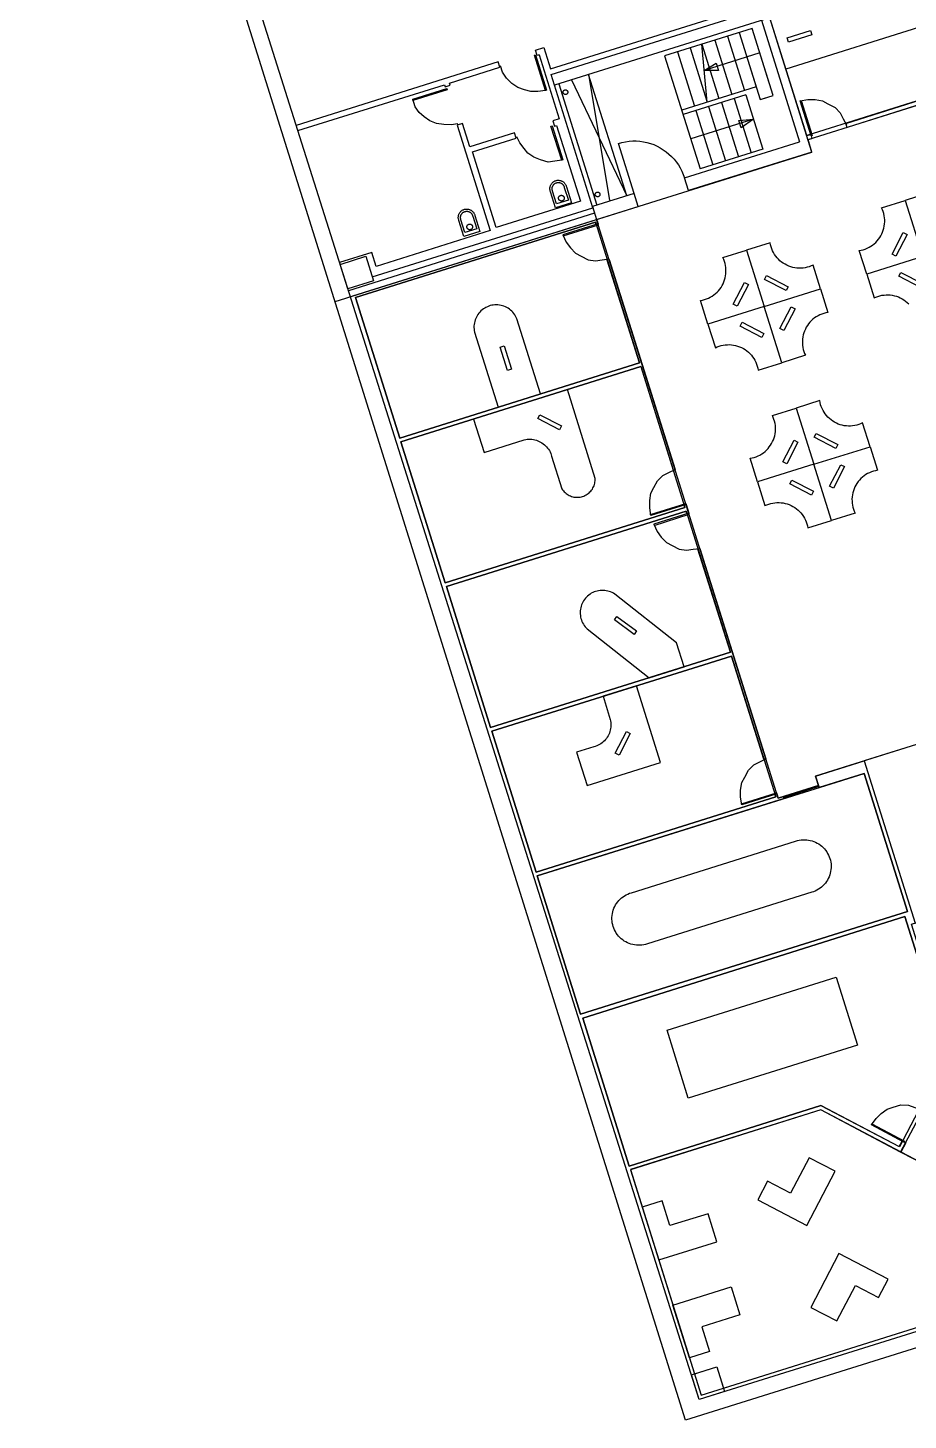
# Model space of a CAD drawing. Header units: inches. Extents: x 1826483.9 to 1826556.4, y 5114755.1 to 5114802.9.
# Drawn here: x 1826483.85 to 1826503.89, y 5114755.07 to 5114786.77 of the extents above; entities that cross this region are included whole.
import ezdxf

# ---------------------------------------------------------------- set-up
doc = ezdxf.new("R2010")
doc.units = ezdxf.units.IN
doc.header["$MEASUREMENT"] = 0
for name, color, linetype in [('Computer', 200, 'Continuous'), ('Desk', 34, 'Continuous'), ('Room', 92, 'Continuous')]:
    doc.layers.add(name, color=color, linetype=linetype)

msp = doc.modelspace()

# ---------------------------------------------------------------- linework, layer by layer
for points in [[(1826483.851, 5114802.868), (1826503.535, 5114795.913), (1826509.785, 5114776.002), (1826535.248, 5114783.993), (1826556.355, 5114773.091), (1826498.825, 5114755.069), (1826483.851, 5114802.868)], [(1826540.54, 5114781.259), (1826540.407, 5114781.001), (1826555.509, 5114773.154), (1826499.13, 5114755.54), (1826484.33, 5114802.36), (1826497.856, 5114797.675), (1826497.932, 5114797.892)], [(1826495.75, 5114785.832), (1826505.717, 5114788.961)], [(1826495.764, 5114785.704), (1826505.755, 5114788.839)], [(1826505.831, 5114788.597), (1826495.84, 5114785.461)], [(1826500.336, 5114786.754), (1826498.347, 5114786.13)], [(1826500.724, 5114785.517), (1826500.336, 5114786.754)], [(1826500.815, 5114785.226), (1826500.336, 5114786.754)], [(1826500.552, 5114786.94), (1826501.42, 5114784.176)], [(1826501.701, 5114783.939), (1826500.741, 5114786.999)], [(1826499.487, 5114786.487), (1826499.875, 5114785.251)], [(1826499.778, 5114786.579), (1826500.166, 5114785.342)], [(1826500.045, 5114786.663), (1826500.433, 5114785.426)], [(1826500.045, 5114786.663), (1826500.524, 5114785.135)], [(1826495.386, 5114786.144), (1826495.41, 5114786.152), (1826495.661, 5114785.352), (1826495.637, 5114785.344), (1826495.386, 5114786.144), (1826495.386, 5114786.144)], [(1826495.404, 5114786.257), (1826495.598, 5114786.317)], [(1826495.442, 5114786.135), (1826495.404, 5114786.257)], [(1826495.49, 5114786.151), (1826495.442, 5114786.135)], [(1826495.49, 5114786.151), (1826495.947, 5114784.696)], [(1826495.598, 5114786.317), (1826495.75, 5114785.832)], [(1826498.347, 5114786.13), (1826499.154, 5114783.559)], [(1826498.638, 5114786.221), (1826499.026, 5114784.984)], [(1826498.929, 5114786.312), (1826499.317, 5114785.076)], [(1826499.196, 5114786.396), (1826499.584, 5114785.159)], [(1826499.317, 5114785.076), (1826499.196, 5114786.396)], [(1826499.196, 5114786.396), (1826499.584, 5114785.159)], [(1826500.511, 5114786.196), (1826499.25, 5114785.8)], [(1826494.555, 5114785.99), (1826489.96, 5114784.548)], [(1826493.453, 5114785.511), (1826494.593, 5114785.869)], [(1826494.593, 5114785.869), (1826494.555, 5114785.99)], [(1826495.637, 5114785.344), (1826495.459, 5114785.315), (1826495.299, 5114785.318), (1826495.155, 5114785.353), (1826495.003, 5114785.412), (1826494.868, 5114785.502), (1826494.749, 5114785.625), (1826494.655, 5114785.755), (1826494.61, 5114785.901)], [(1826499.25, 5114785.8), (1826499.518, 5114785.964), (1826499.571, 5114785.795), (1826499.25, 5114785.8), (1826499.25, 5114785.8)], [(1826499.25, 5114785.8), (1826499.518, 5114785.964), (1826499.571, 5114785.795), (1826499.25, 5114785.8), (1826499.25, 5114785.8)], [(1826489.998, 5114784.427), (1826493.332, 5114785.473)], [(1826493.332, 5114785.473), (1826493.347, 5114785.425)], [(1826493.347, 5114785.425), (1826493.468, 5114785.463)], [(1826493.468, 5114785.463), (1826493.453, 5114785.511)], [(1826495.84, 5114785.461), (1826495.764, 5114785.704)], [(1826496.715, 5114782.672), (1826495.84, 5114785.461)], [(1826495.937, 5114785.492), (1826496.804, 5114782.727)], [(1826496.228, 5114785.583), (1826497.483, 5114782.94)], [(1826497.483, 5114782.94), (1826496.616, 5114785.705)], [(1826496.616, 5114785.705), (1826497.088, 5114782.843)], [(1826492.611, 5114785.14), (1826493.387, 5114785.384), (1826493.394, 5114785.36), (1826492.618, 5114785.116), (1826492.611, 5114785.14), (1826492.611, 5114785.14)], [(1826493.638, 5114784.584), (1826493.485, 5114784.562), (1826493.324, 5114784.565), (1826493.156, 5114784.592), (1826493.004, 5114784.651), (1826492.869, 5114784.742), (1826492.758, 5114784.84), (1826492.664, 5114784.971), (1826492.611, 5114785.14)], [(1826496.141, 5114785.319), (1826496.142, 5114785.315), (1826496.142, 5114785.312), (1826496.143, 5114785.308), (1826496.143, 5114785.304), (1826496.143, 5114785.301), (1826496.143, 5114785.297), (1826496.142, 5114785.293), (1826496.141, 5114785.289), (1826496.14, 5114785.286), (1826496.139, 5114785.282), (1826496.137, 5114785.279), (1826496.136, 5114785.275), (1826496.134, 5114785.272), (1826496.131, 5114785.269), (1826496.129, 5114785.266), (1826496.126, 5114785.264), (1826496.123, 5114785.261), (1826496.12, 5114785.259), (1826496.117, 5114785.257), (1826496.114, 5114785.255), (1826496.111, 5114785.253), (1826496.107, 5114785.252), (1826496.104, 5114785.251), (1826496.1, 5114785.25), (1826496.096, 5114785.249), (1826496.092, 5114785.249), (1826496.089, 5114785.249), (1826496.085, 5114785.249), (1826496.081, 5114785.25), (1826496.077, 5114785.25), (1826496.074, 5114785.251), (1826496.07, 5114785.252), (1826496.067, 5114785.254), (1826496.063, 5114785.256), (1826496.06, 5114785.257), (1826496.057, 5114785.26), (1826496.054, 5114785.262), (1826496.051, 5114785.264), (1826496.049, 5114785.267), (1826496.046, 5114785.27), (1826496.044, 5114785.273), (1826496.042, 5114785.276), (1826496.04, 5114785.28), (1826496.039, 5114785.283), (1826496.038, 5114785.287), (1826496.037, 5114785.29), (1826496.036, 5114785.294), (1826496.035, 5114785.298), (1826496.035, 5114785.302), (1826496.035, 5114785.305), (1826496.036, 5114785.309), (1826496.036, 5114785.313), (1826496.037, 5114785.317), (1826496.038, 5114785.32), (1826496.039, 5114785.324), (1826496.041, 5114785.327), (1826496.043, 5114785.33), (1826496.045, 5114785.334), (1826496.047, 5114785.337), (1826496.049, 5114785.339), (1826496.052, 5114785.342), (1826496.055, 5114785.345), (1826496.058, 5114785.347), (1826496.061, 5114785.349), (1826496.064, 5114785.351), (1826496.068, 5114785.352), (1826496.071, 5114785.354), (1826496.075, 5114785.355), (1826496.079, 5114785.356), (1826496.082, 5114785.356), (1826496.086, 5114785.357), (1826496.09, 5114785.357), (1826496.094, 5114785.357), (1826496.097, 5114785.356), (1826496.101, 5114785.356), (1826496.105, 5114785.355), (1826496.108, 5114785.354), (1826496.112, 5114785.352), (1826496.115, 5114785.35), (1826496.118, 5114785.348), (1826496.121, 5114785.346), (1826496.124, 5114785.344), (1826496.127, 5114785.341), (1826496.13, 5114785.339), (1826496.132, 5114785.336), (1826496.134, 5114785.333), (1826496.136, 5114785.329), (1826496.138, 5114785.326), (1826496.139, 5114785.323), (1826496.141, 5114785.319)], [(1826500.433, 5114785.426), (1826498.735, 5114784.893)], [(1826500.196, 5114785.245), (1826498.766, 5114784.796)], [(1826499.93, 5114785.161), (1826500.318, 5114783.925)], [(1826500.196, 5114785.245), (1826500.584, 5114784.008)], [(1826500.524, 5114785.135), (1826500.815, 5114785.226)], [(1826500.548, 5114785.142), (1826500.815, 5114785.226)], [(1826501.432, 5114785.107), (1826501.609, 5114785.136), (1826501.77, 5114785.134), (1826501.938, 5114785.107), (1826502.065, 5114785.04), (1826502.225, 5114784.957), (1826502.343, 5114784.834), (1826502.413, 5114784.696), (1826502.483, 5114784.558)], [(1826502.472, 5114784.592), (1826504.485, 5114785.224)], [(1826504.512, 5114785.133), (1826502.501, 5114784.502)], [(1826499.057, 5114784.887), (1826499.445, 5114783.651)], [(1826499.348, 5114784.979), (1826499.736, 5114783.742)], [(1826499.639, 5114785.07), (1826500.027, 5114783.833)], [(1826501.432, 5114785.107), (1826501.456, 5114785.115), (1826501.707, 5114784.315), (1826501.683, 5114784.307), (1826501.432, 5114785.107), (1826501.432, 5114785.107)], [(1826493.742, 5114784.59), (1826493.621, 5114784.552)], [(1826493.621, 5114784.552), (1826494.375, 5114782.151)], [(1826493.91, 5114784.056), (1826493.742, 5114784.59)], [(1826495.759, 5114784.53), (1826495.783, 5114784.538), (1826496.027, 5114783.762), (1826496.003, 5114783.754), (1826495.759, 5114784.53), (1826495.759, 5114784.53)], [(1826495.947, 5114784.696), (1826495.801, 5114784.65)], [(1826495.801, 5114784.65), (1826495.839, 5114784.529)], [(1826495.839, 5114784.529), (1826495.888, 5114784.544)], [(1826495.888, 5114784.544), (1826496.428, 5114782.822)], [(1826500.371, 5114784.687), (1826498.941, 5114784.238)], [(1826500.371, 5114784.687), (1826500.087, 5114784.491), (1826500.033, 5114784.661), (1826500.371, 5114784.687), (1826500.371, 5114784.687)], [(1826500.371, 5114784.687), (1826500.087, 5114784.491), (1826500.033, 5114784.661), (1826500.371, 5114784.687), (1826500.371, 5114784.687)], [(1826502.501, 5114784.502), (1826502.472, 5114784.592)], [(1826494.928, 5114784.376), (1826493.91, 5114784.056)], [(1826493.972, 5114783.943), (1826494.966, 5114784.255)], [(1826494.966, 5114784.255), (1826494.928, 5114784.376)], [(1826496.003, 5114783.754), (1826495.849, 5114783.733), (1826495.696, 5114783.711), (1826495.52, 5114783.763), (1826495.369, 5114783.822), (1826495.234, 5114783.912), (1826495.147, 5114784.018), (1826495.053, 5114784.149), (1826494.983, 5114784.287)], [(1826497.297, 5114784.138), (1826497.376, 5114784.159), (1826497.456, 5114784.176), (1826497.537, 5114784.187), (1826497.619, 5114784.192), (1826497.7, 5114784.192), (1826497.782, 5114784.186), (1826497.863, 5114784.175), (1826497.943, 5114784.158), (1826498.022, 5114784.135), (1826498.099, 5114784.108), (1826498.174, 5114784.075), (1826498.246, 5114784.037), (1826498.316, 5114783.994), (1826498.383, 5114783.947), (1826498.446, 5114783.895), (1826498.506, 5114783.839), (1826498.561, 5114783.779), (1826498.613, 5114783.715), (1826498.66, 5114783.648), (1826498.702, 5114783.578), (1826498.739, 5114783.505), (1826498.772, 5114783.43), (1826498.799, 5114783.353)], [(1826501.584, 5114784.313), (1826501.672, 5114784.341)], [(1826501.612, 5114784.223), (1826501.7, 5114784.251)], [(1826501.672, 5114784.341), (1826501.7, 5114784.251)], [(1826494.512, 5114782.221), (1826493.972, 5114783.943)], [(1826497.656, 5114782.994), (1826497.297, 5114784.138)], [(1826498.799, 5114783.353), (1826501.42, 5114784.176)], [(1826501.701, 5114783.939), (1826498.89, 5114783.061)], [(1826500.584, 5114784.008), (1826499.154, 5114783.559)], [(1826495.862, 5114782.673), (1826495.748, 5114783.037), (1826495.748, 5114783.037), (1826495.744, 5114783.05), (1826495.74, 5114783.062), (1826495.738, 5114783.076), (1826495.736, 5114783.089), (1826495.735, 5114783.102), (1826495.735, 5114783.115), (1826495.736, 5114783.129), (1826495.738, 5114783.142), (1826495.741, 5114783.155), (1826495.745, 5114783.167), (1826495.75, 5114783.18), (1826495.755, 5114783.192), (1826495.762, 5114783.204), (1826495.769, 5114783.215), (1826495.777, 5114783.226), (1826495.786, 5114783.236), (1826495.795, 5114783.245), (1826495.805, 5114783.254), (1826495.816, 5114783.262), (1826495.827, 5114783.269), (1826495.838, 5114783.276), (1826495.85, 5114783.282), (1826495.863, 5114783.286), (1826495.875, 5114783.29), (1826495.888, 5114783.294), (1826495.901, 5114783.296), (1826495.915, 5114783.297), (1826495.928, 5114783.297), (1826495.941, 5114783.297), (1826495.954, 5114783.295), (1826495.968, 5114783.293), (1826495.98, 5114783.289), (1826495.993, 5114783.285), (1826496.005, 5114783.28), (1826496.017, 5114783.274), (1826496.029, 5114783.267), (1826496.04, 5114783.26), (1826496.05, 5114783.252), (1826496.06, 5114783.243), (1826496.069, 5114783.233), (1826496.078, 5114783.223), (1826496.085, 5114783.212), (1826496.092, 5114783.201), (1826496.098, 5114783.189), (1826496.104, 5114783.177), (1826496.108, 5114783.164), (1826496.112, 5114783.151), (1826496.226, 5114782.787), (1826495.862, 5114782.673)], [(1826496.155, 5114782.845), (1826495.888, 5114782.761), (1826495.797, 5114783.052), (1826495.797, 5114783.052), (1826495.793, 5114783.061), (1826495.79, 5114783.071), (1826495.788, 5114783.08), (1826495.787, 5114783.09), (1826495.786, 5114783.099), (1826495.786, 5114783.109), (1826495.787, 5114783.119), (1826495.788, 5114783.128), (1826495.79, 5114783.138), (1826495.792, 5114783.147), (1826495.795, 5114783.156), (1826495.799, 5114783.165), (1826495.804, 5114783.174), (1826495.809, 5114783.182), (1826495.814, 5114783.19), (1826495.82, 5114783.198), (1826495.827, 5114783.205), (1826495.834, 5114783.211), (1826495.841, 5114783.218), (1826495.849, 5114783.223), (1826495.858, 5114783.228), (1826495.866, 5114783.233), (1826495.875, 5114783.236), (1826495.884, 5114783.24), (1826495.894, 5114783.242), (1826495.903, 5114783.244), (1826495.913, 5114783.245), (1826495.922, 5114783.246), (1826495.932, 5114783.246), (1826495.942, 5114783.245), (1826495.951, 5114783.244), (1826495.961, 5114783.242), (1826495.97, 5114783.239), (1826495.979, 5114783.236), (1826495.988, 5114783.232), (1826495.997, 5114783.227), (1826496.005, 5114783.222), (1826496.013, 5114783.216), (1826496.02, 5114783.21), (1826496.027, 5114783.203), (1826496.034, 5114783.196), (1826496.04, 5114783.189), (1826496.045, 5114783.181), (1826496.05, 5114783.172), (1826496.054, 5114783.164), (1826496.058, 5114783.155), (1826496.061, 5114783.145), (1826496.063, 5114783.136), (1826496.155, 5114782.845)], [(1826498.89, 5114783.061), (1826498.799, 5114783.353)], [(1826496.058, 5114782.909), (1826496.059, 5114782.905), (1826496.06, 5114782.901), (1826496.061, 5114782.896), (1826496.061, 5114782.892), (1826496.061, 5114782.887), (1826496.06, 5114782.883), (1826496.06, 5114782.878), (1826496.059, 5114782.874), (1826496.057, 5114782.869), (1826496.056, 5114782.865), (1826496.054, 5114782.861), (1826496.052, 5114782.857), (1826496.049, 5114782.853), (1826496.047, 5114782.849), (1826496.044, 5114782.846), (1826496.041, 5114782.843), (1826496.037, 5114782.84), (1826496.033, 5114782.837), (1826496.03, 5114782.834), (1826496.026, 5114782.832), (1826496.022, 5114782.83), (1826496.017, 5114782.829), (1826496.013, 5114782.827), (1826496.009, 5114782.826), (1826496.004, 5114782.825), (1826496, 5114782.825), (1826495.995, 5114782.825), (1826495.991, 5114782.825), (1826495.986, 5114782.826), (1826495.982, 5114782.826), (1826495.977, 5114782.828), (1826495.973, 5114782.829), (1826495.969, 5114782.831), (1826495.965, 5114782.833), (1826495.961, 5114782.835), (1826495.957, 5114782.838), (1826495.953, 5114782.841), (1826495.95, 5114782.844), (1826495.947, 5114782.847), (1826495.944, 5114782.85), (1826495.941, 5114782.854), (1826495.939, 5114782.858), (1826495.937, 5114782.862), (1826495.935, 5114782.866), (1826495.934, 5114782.871), (1826495.932, 5114782.875), (1826495.932, 5114782.879), (1826495.931, 5114782.884), (1826495.931, 5114782.888), (1826495.931, 5114782.893), (1826495.931, 5114782.897), (1826495.932, 5114782.902), (1826495.933, 5114782.906), (1826495.934, 5114782.911), (1826495.936, 5114782.915), (1826495.938, 5114782.919), (1826495.94, 5114782.923), (1826495.942, 5114782.927), (1826495.945, 5114782.931), (1826495.948, 5114782.934), (1826495.951, 5114782.937), (1826495.954, 5114782.94), (1826495.958, 5114782.943), (1826495.962, 5114782.946), (1826495.966, 5114782.948), (1826495.97, 5114782.95), (1826495.974, 5114782.951), (1826495.978, 5114782.953), (1826495.983, 5114782.954), (1826495.987, 5114782.955), (1826495.992, 5114782.955), (1826495.996, 5114782.955), (1826496.001, 5114782.955), (1826496.005, 5114782.954), (1826496.01, 5114782.954), (1826496.014, 5114782.952), (1826496.019, 5114782.951), (1826496.023, 5114782.949), (1826496.027, 5114782.947), (1826496.031, 5114782.945), (1826496.035, 5114782.942), (1826496.038, 5114782.939), (1826496.041, 5114782.936), (1826496.045, 5114782.933), (1826496.047, 5114782.93), (1826496.05, 5114782.926), (1826496.052, 5114782.922), (1826496.055, 5114782.918), (1826496.056, 5114782.914), (1826496.058, 5114782.909)], [(1826497.656, 5114782.994), (1826496.707, 5114782.698)], [(1826496.871, 5114782.991), (1826496.872, 5114782.988), (1826496.873, 5114782.984), (1826496.874, 5114782.98), (1826496.874, 5114782.976), (1826496.874, 5114782.973), (1826496.873, 5114782.969), (1826496.873, 5114782.965), (1826496.872, 5114782.961), (1826496.871, 5114782.958), (1826496.87, 5114782.954), (1826496.868, 5114782.951), (1826496.866, 5114782.947), (1826496.864, 5114782.944), (1826496.862, 5114782.941), (1826496.86, 5114782.938), (1826496.857, 5114782.936), (1826496.854, 5114782.933), (1826496.851, 5114782.931), (1826496.848, 5114782.929), (1826496.845, 5114782.927), (1826496.841, 5114782.925), (1826496.838, 5114782.924), (1826496.834, 5114782.923), (1826496.83, 5114782.922), (1826496.827, 5114782.921), (1826496.823, 5114782.921), (1826496.819, 5114782.921), (1826496.815, 5114782.921), (1826496.812, 5114782.922), (1826496.808, 5114782.922), (1826496.804, 5114782.923), (1826496.801, 5114782.924), (1826496.797, 5114782.926), (1826496.794, 5114782.928), (1826496.791, 5114782.929), (1826496.788, 5114782.932), (1826496.785, 5114782.934), (1826496.782, 5114782.937), (1826496.779, 5114782.939), (1826496.777, 5114782.942), (1826496.775, 5114782.945), (1826496.773, 5114782.948), (1826496.771, 5114782.952), (1826496.77, 5114782.955), (1826496.768, 5114782.959), (1826496.767, 5114782.962), (1826496.767, 5114782.966), (1826496.766, 5114782.97), (1826496.766, 5114782.974), (1826496.766, 5114782.977), (1826496.766, 5114782.981), (1826496.767, 5114782.985), (1826496.768, 5114782.989), (1826496.769, 5114782.992), (1826496.77, 5114782.996), (1826496.772, 5114782.999), (1826496.773, 5114783.002), (1826496.775, 5114783.006), (1826496.778, 5114783.009), (1826496.78, 5114783.011), (1826496.783, 5114783.014), (1826496.786, 5114783.017), (1826496.789, 5114783.019), (1826496.792, 5114783.021), (1826496.795, 5114783.023), (1826496.798, 5114783.025), (1826496.802, 5114783.026), (1826496.805, 5114783.027), (1826496.809, 5114783.028), (1826496.813, 5114783.029), (1826496.817, 5114783.029), (1826496.82, 5114783.029), (1826496.824, 5114783.029), (1826496.828, 5114783.028), (1826496.832, 5114783.028), (1826496.835, 5114783.027), (1826496.839, 5114783.026), (1826496.842, 5114783.024), (1826496.846, 5114783.022), (1826496.849, 5114783.02), (1826496.852, 5114783.018), (1826496.855, 5114783.016), (1826496.858, 5114783.013), (1826496.86, 5114783.011), (1826496.863, 5114783.008), (1826496.865, 5114783.005), (1826496.867, 5114783.001), (1826496.869, 5114782.998), (1826496.87, 5114782.995), (1826496.871, 5114782.991)], [(1826497.747, 5114782.702), (1826497.656, 5114782.994)], [(1826490.846, 5114780.538), (1826497.747, 5114782.702)], [(1826491.691, 5114781.096), (1826496.715, 5114782.672)], [(1826493.777, 5114782.019), (1826493.663, 5114782.383), (1826493.663, 5114782.383), (1826493.658, 5114782.395), (1826493.655, 5114782.408), (1826493.652, 5114782.421), (1826493.65, 5114782.434), (1826493.65, 5114782.447), (1826493.65, 5114782.461), (1826493.651, 5114782.474), (1826493.653, 5114782.487), (1826493.656, 5114782.5), (1826493.66, 5114782.513), (1826493.664, 5114782.525), (1826493.67, 5114782.537), (1826493.676, 5114782.549), (1826493.684, 5114782.56), (1826493.691, 5114782.571), (1826493.7, 5114782.581), (1826493.709, 5114782.591), (1826493.719, 5114782.599), (1826493.73, 5114782.608), (1826493.741, 5114782.615), (1826493.753, 5114782.621), (1826493.765, 5114782.627), (1826493.777, 5114782.632), (1826493.79, 5114782.636), (1826493.803, 5114782.639), (1826493.816, 5114782.641), (1826493.829, 5114782.642), (1826493.842, 5114782.643), (1826493.856, 5114782.642), (1826493.869, 5114782.641), (1826493.882, 5114782.638), (1826493.895, 5114782.635), (1826493.908, 5114782.631), (1826493.92, 5114782.626), (1826493.932, 5114782.62), (1826493.943, 5114782.613), (1826493.954, 5114782.605), (1826493.965, 5114782.597), (1826493.974, 5114782.588), (1826493.984, 5114782.578), (1826493.992, 5114782.568), (1826494, 5114782.557), (1826494.007, 5114782.546), (1826494.013, 5114782.534), (1826494.018, 5114782.522), (1826494.023, 5114782.51), (1826494.026, 5114782.497), (1826494.141, 5114782.133), (1826493.777, 5114782.019)], [(1826496.428, 5114782.822), (1826494.512, 5114782.221)], [(1826496.707, 5114782.698), (1826496.799, 5114782.406)], [(1826496.753, 5114782.551), (1826491.151, 5114780.78)], [(1826491.246, 5114780.663), (1826496.799, 5114782.406)], [(1826491.246, 5114780.663), (1826496.799, 5114782.405)], [(1826496.771, 5114782.341), (1826491.313, 5114780.628)], [(1826494.069, 5114782.19), (1826493.802, 5114782.107), (1826493.711, 5114782.398), (1826493.711, 5114782.398), (1826493.708, 5114782.407), (1826493.705, 5114782.416), (1826493.703, 5114782.426), (1826493.701, 5114782.435), (1826493.701, 5114782.445), (1826493.701, 5114782.455), (1826493.701, 5114782.464), (1826493.702, 5114782.474), (1826493.704, 5114782.483), (1826493.707, 5114782.493), (1826493.71, 5114782.502), (1826493.714, 5114782.511), (1826493.718, 5114782.519), (1826493.723, 5114782.528), (1826493.729, 5114782.536), (1826493.735, 5114782.543), (1826493.741, 5114782.55), (1826493.748, 5114782.557), (1826493.756, 5114782.563), (1826493.764, 5114782.569), (1826493.772, 5114782.574), (1826493.781, 5114782.578), (1826493.79, 5114782.582), (1826493.799, 5114782.585), (1826493.808, 5114782.588), (1826493.818, 5114782.59), (1826493.827, 5114782.591), (1826493.837, 5114782.592), (1826493.847, 5114782.591), (1826493.856, 5114782.591), (1826493.866, 5114782.589), (1826493.875, 5114782.587), (1826493.885, 5114782.585), (1826493.894, 5114782.581), (1826493.903, 5114782.577), (1826493.911, 5114782.573), (1826493.919, 5114782.568), (1826493.927, 5114782.562), (1826493.935, 5114782.556), (1826493.942, 5114782.549), (1826493.948, 5114782.542), (1826493.954, 5114782.534), (1826493.96, 5114782.526), (1826493.964, 5114782.518), (1826493.969, 5114782.509), (1826493.972, 5114782.5), (1826493.975, 5114782.491), (1826493.978, 5114782.481), (1826494.069, 5114782.19)], [(1826493.972, 5114782.255), (1826493.974, 5114782.251), (1826493.974, 5114782.246), (1826493.975, 5114782.242), (1826493.975, 5114782.237), (1826493.975, 5114782.233), (1826493.975, 5114782.228), (1826493.974, 5114782.224), (1826493.973, 5114782.219), (1826493.972, 5114782.215), (1826493.97, 5114782.211), (1826493.968, 5114782.206), (1826493.966, 5114782.202), (1826493.964, 5114782.199), (1826493.961, 5114782.195), (1826493.958, 5114782.191), (1826493.955, 5114782.188), (1826493.952, 5114782.185), (1826493.948, 5114782.182), (1826493.944, 5114782.18), (1826493.94, 5114782.178), (1826493.936, 5114782.176), (1826493.932, 5114782.174), (1826493.928, 5114782.173), (1826493.923, 5114782.172), (1826493.919, 5114782.171), (1826493.914, 5114782.171), (1826493.91, 5114782.17), (1826493.905, 5114782.171), (1826493.901, 5114782.171), (1826493.896, 5114782.172), (1826493.892, 5114782.173), (1826493.887, 5114782.175), (1826493.883, 5114782.176), (1826493.879, 5114782.178), (1826493.875, 5114782.181), (1826493.872, 5114782.183), (1826493.868, 5114782.186), (1826493.865, 5114782.189), (1826493.861, 5114782.192), (1826493.859, 5114782.196), (1826493.856, 5114782.2), (1826493.854, 5114782.204), (1826493.852, 5114782.208), (1826493.85, 5114782.212), (1826493.848, 5114782.216), (1826493.847, 5114782.22), (1826493.846, 5114782.225), (1826493.845, 5114782.229), (1826493.845, 5114782.234), (1826493.845, 5114782.238), (1826493.846, 5114782.243), (1826493.846, 5114782.247), (1826493.847, 5114782.252), (1826493.849, 5114782.256), (1826493.85, 5114782.26), (1826493.852, 5114782.265), (1826493.854, 5114782.269), (1826493.857, 5114782.272), (1826493.859, 5114782.276), (1826493.862, 5114782.28), (1826493.866, 5114782.283), (1826493.869, 5114782.286), (1826493.873, 5114782.289), (1826493.876, 5114782.291), (1826493.88, 5114782.293), (1826493.884, 5114782.295), (1826493.889, 5114782.297), (1826493.893, 5114782.298), (1826493.897, 5114782.299), (1826493.902, 5114782.3), (1826493.906, 5114782.3), (1826493.911, 5114782.301), (1826493.915, 5114782.3), (1826493.92, 5114782.3), (1826493.924, 5114782.299), (1826493.929, 5114782.298), (1826493.933, 5114782.296), (1826493.937, 5114782.295), (1826493.941, 5114782.293), (1826493.945, 5114782.29), (1826493.949, 5114782.288), (1826493.953, 5114782.285), (1826493.956, 5114782.282), (1826493.959, 5114782.279), (1826493.962, 5114782.275), (1826493.965, 5114782.271), (1826493.967, 5114782.267), (1826493.969, 5114782.263), (1826493.971, 5114782.259), (1826493.972, 5114782.255)], [(1826496.03, 5114782.054), (1826496.038, 5114782.029), (1826496.838, 5114782.281), (1826496.83, 5114782.305), (1826496.03, 5114782.054), (1826496.03, 5114782.054)], [(1826496.786, 5114782.291), (1826496.771, 5114782.341)], [(1826496.83, 5114782.305), (1826496.786, 5114782.291)], [(1826496.799, 5114782.406), (1826496.83, 5114782.305)], [(1826496.799, 5114782.405), (1826496.83, 5114782.305)], [(1826496.799, 5114782.405), (1826496.815, 5114782.355)], [(1826494.375, 5114782.151), (1826491.78, 5114781.337)], [(1826496.03, 5114782.054), (1826496.108, 5114781.891), (1826496.202, 5114781.761), (1826496.32, 5114781.639), (1826496.448, 5114781.572), (1826496.607, 5114781.489), (1826496.775, 5114781.462), (1826496.928, 5114781.483), (1826497.081, 5114781.505)], [(1826491.681, 5114781.652), (1826490.948, 5114781.422)], [(1826491.78, 5114781.337), (1826491.681, 5114781.652)], [(1826490.962, 5114781.383), (1826491.544, 5114781.566), (1826491.719, 5114781.008), (1826491.137, 5114780.826), (1826490.962, 5114781.383)], [(1826497.775, 5114779.139), (1826497.041, 5114781.48)], [(1826497.085, 5114781.494), (1826498.584, 5114776.716)], [(1826491.313, 5114780.628), (1826492.317, 5114777.426)], [(1826492.317, 5114777.426), (1826497.775, 5114779.139)], [(1826497.802, 5114779.054), (1826492.344, 5114777.341)], [(1826497.802, 5114779.054), (1826498.54, 5114776.703)], [(1826492.344, 5114777.341), (1826493.351, 5114774.132)], [(1826498.035, 5114775.665), (1826498.006, 5114775.842), (1826498.009, 5114776.003), (1826498.036, 5114776.171), (1826498.103, 5114776.299), (1826498.186, 5114776.458), (1826498.308, 5114776.577), (1826498.446, 5114776.647), (1826498.584, 5114776.716)], [(1826498.54, 5114776.703), (1826498.584, 5114776.716)], [(1826498.035, 5114775.665), (1826498.027, 5114775.689), (1826498.828, 5114775.94), (1826498.835, 5114775.916), (1826498.035, 5114775.665), (1826498.035, 5114775.665)], [(1826493.351, 5114774.132), (1826498.809, 5114775.845)], [(1826498.836, 5114775.76), (1826493.378, 5114774.047)], [(1826498.098, 5114775.465), (1826498.105, 5114775.441), (1826498.906, 5114775.692), (1826498.898, 5114775.716), (1826498.098, 5114775.465), (1826498.098, 5114775.465)], [(1826498.791, 5114775.902), (1826498.835, 5114775.916)], [(1826498.809, 5114775.845), (1826498.791, 5114775.902)], [(1826498.835, 5114775.916), (1826498.898, 5114775.716)], [(1826498.854, 5114775.703), (1826498.836, 5114775.76)], [(1826498.898, 5114775.716), (1826498.854, 5114775.703)], [(1826498.098, 5114775.465), (1826498.175, 5114775.303), (1826498.269, 5114775.173), (1826498.388, 5114775.05), (1826498.515, 5114774.984), (1826498.675, 5114774.9), (1826498.843, 5114774.873), (1826498.996, 5114774.895), (1826499.149, 5114774.916)], [(1826499.105, 5114774.902), (1826499.149, 5114774.916)], [(1826499.843, 5114772.551), (1826499.105, 5114774.902)], [(1826499.149, 5114774.916), (1826500.652, 5114770.128)], [(1826493.378, 5114774.047), (1826494.385, 5114770.838)], [(1826494.385, 5114770.838), (1826499.843, 5114772.551)], [(1826499.87, 5114772.466), (1826494.412, 5114770.753)], [(1826500.608, 5114770.114), (1826499.87, 5114772.466)], [(1826494.412, 5114770.753), (1826495.419, 5114767.544)], [(1826500.103, 5114769.077), (1826500.074, 5114769.254), (1826500.077, 5114769.415), (1826500.104, 5114769.583), (1826500.17, 5114769.71), (1826500.253, 5114769.87), (1826500.376, 5114769.988), (1826500.514, 5114770.058), (1826500.652, 5114770.128)], [(1826500.652, 5114770.128), (1826500.608, 5114770.114)], [(1826501.784, 5114769.732), (1826502.892, 5114770.079)], [(1826502.892, 5114770.079), (1826504.052, 5114766.384)], [(1826501.865, 5114769.473), (1826501.784, 5114769.732)], [(1826502.888, 5114769.794), (1826501.865, 5114769.473)], [(1826503.876, 5114766.648), (1826502.888, 5114769.794)], [(1826500.103, 5114769.077), (1826500.095, 5114769.101), (1826500.895, 5114769.352), (1826500.903, 5114769.328), (1826500.103, 5114769.077), (1826500.103, 5114769.077)], [(1826500.859, 5114769.314), (1826500.903, 5114769.328)], [(1826500.877, 5114769.257), (1826500.859, 5114769.314)], [(1826500.903, 5114769.328), (1826500.934, 5114769.228)], [(1826501.059, 5114769.24), (1826501.052, 5114769.265), (1826501.852, 5114769.516), (1826501.859, 5114769.492), (1826501.059, 5114769.24), (1826501.059, 5114769.24)], [(1826495.419, 5114767.544), (1826500.877, 5114769.257)], [(1826501.065, 5114769.222), (1826495.446, 5114767.458)], [(1826500.934, 5114769.228), (1826501.052, 5114769.265)], [(1826501.052, 5114769.265), (1826501.065, 5114769.222)], [(1826495.446, 5114767.458), (1826496.433, 5114764.312)], [(1826496.433, 5114764.312), (1826503.876, 5114766.648)], [(1826503.817, 5114766.535), (1826496.485, 5114764.217)], [(1826504.799, 5114763.407), (1826503.817, 5114766.535)], [(1826496.485, 5114764.217), (1826497.541, 5114760.852)], [(1826497.541, 5114760.852), (1826501.9, 5114762.23)], [(1826501.899, 5114762.133), (1826497.567, 5114760.769)], [(1826503.719, 5114761.173), (1826501.899, 5114762.133)], [(1826501.9, 5114762.23), (1826503.687, 5114761.296)], [(1826503.053, 5114761.795), (1826503.159, 5114761.94), (1826503.276, 5114762.051), (1826503.415, 5114762.15), (1826503.552, 5114762.192), (1826503.724, 5114762.244), (1826503.895, 5114762.24), (1826504.041, 5114762.19), (1826504.188, 5114762.141)], [(1826503.053, 5114761.795), (1826503.065, 5114761.818), (1826503.806, 5114761.423), (1826503.794, 5114761.401), (1826503.053, 5114761.795), (1826503.053, 5114761.795)], [(1826503.687, 5114761.296), (1826503.754, 5114761.422)], [(1826503.834, 5114761.381), (1826503.723, 5114761.171)], [(1826503.754, 5114761.422), (1826503.834, 5114761.381)], [(1826497.569, 5114760.764), (1826499.178, 5114755.637)], [(1826499.178, 5114755.637), (1826505.34, 5114757.571)], [(1826498.955, 5114756.098), (1826499.537, 5114756.28), (1826499.712, 5114755.723), (1826499.13, 5114755.54), (1826498.955, 5114756.098)]]:
    msp.add_lwpolyline(points)
at = {"layer": 'Computer'}
for points in [[(1826501.135, 5114786.539), (1826501.664, 5114786.707), (1826501.694, 5114786.611), (1826501.165, 5114786.445), (1826501.135, 5114786.539)], [(1826503.867, 5114782.06), (1826503.612, 5114781.567), (1826503.523, 5114781.613), (1826503.78, 5114782.105), (1826503.867, 5114782.06)], [(1826500.667, 5114781.128), (1826501.16, 5114780.872), (1826501.114, 5114780.784), (1826500.622, 5114781.041), (1826500.667, 5114781.128)], [(1826503.725, 5114781.199), (1826504.219, 5114780.944), (1826504.173, 5114780.855), (1826503.68, 5114781.112), (1826503.725, 5114781.199)], [(1826500.253, 5114780.926), (1826499.998, 5114780.433), (1826499.909, 5114780.479), (1826500.166, 5114780.971), (1826500.253, 5114780.926)], [(1826501.316, 5114780.371), (1826501.061, 5114779.878), (1826500.972, 5114779.924), (1826501.229, 5114780.416), (1826501.316, 5114780.371)], [(1826500.112, 5114780.065), (1826500.605, 5114779.81), (1826500.559, 5114779.721), (1826500.067, 5114779.978), (1826500.112, 5114780.065)], [(1826494.695, 5114779.527), (1826494.863, 5114778.998), (1826494.768, 5114778.968), (1826494.602, 5114779.498), (1826494.695, 5114779.527)], [(1826495.506, 5114777.958), (1826495.999, 5114777.703), (1826495.953, 5114777.614), (1826495.461, 5114777.871), (1826495.506, 5114777.958)], [(1826501.795, 5114777.533), (1826502.288, 5114777.278), (1826502.242, 5114777.189), (1826501.75, 5114777.446), (1826501.795, 5114777.533)], [(1826501.381, 5114777.332), (1826501.126, 5114776.839), (1826501.037, 5114776.885), (1826501.294, 5114777.377), (1826501.381, 5114777.332)], [(1826502.444, 5114776.777), (1826502.189, 5114776.284), (1826502.1, 5114776.33), (1826502.357, 5114776.822), (1826502.444, 5114776.777)], [(1826501.24, 5114776.471), (1826501.733, 5114776.216), (1826501.687, 5114776.127), (1826501.195, 5114776.384), (1826501.24, 5114776.471)], [(1826497.261, 5114773.365), (1826497.709, 5114773.037), (1826497.65, 5114772.956), (1826497.203, 5114773.286), (1826497.261, 5114773.365)], [(1826497.563, 5114770.703), (1826497.308, 5114770.21), (1826497.219, 5114770.256), (1826497.476, 5114770.748), (1826497.563, 5114770.703)]]:
    msp.add_lwpolyline(points, dxfattribs=at)
at = {"layer": 'Desk'}
for points in [[(1826500.741, 5114786.999), (1826504.022, 5114788.029), (1826504.39, 5114786.858), (1826501.108, 5114785.828), (1826500.741, 5114786.999)], [(1826504.363, 5114783.009), (1826503.825, 5114782.839), (1826504.227, 5114781.559)], [(1826504.227, 5114781.559), (1826502.946, 5114781.157), (1826502.777, 5114781.696), (1826502.777, 5114781.696), (1826502.824, 5114781.704), (1826502.869, 5114781.716), (1826502.914, 5114781.731), (1826502.958, 5114781.749), (1826503.001, 5114781.771), (1826503.041, 5114781.795), (1826503.081, 5114781.821), (1826503.118, 5114781.851), (1826503.153, 5114781.883), (1826503.185, 5114781.917), (1826503.215, 5114781.954), (1826503.243, 5114781.992), (1826503.268, 5114782.033), (1826503.29, 5114782.075), (1826503.309, 5114782.118), (1826503.325, 5114782.163), (1826503.337, 5114782.209), (1826503.347, 5114782.255), (1826503.353, 5114782.302), (1826503.356, 5114782.349), (1826503.356, 5114782.397), (1826503.352, 5114782.444), (1826503.345, 5114782.491), (1826503.335, 5114782.537), (1826503.322, 5114782.583), (1826503.305, 5114782.627), (1826503.286, 5114782.67), (1826503.825, 5114782.839), (1826504.227, 5114781.559)], [(1826500.613, 5114780.425), (1826499.333, 5114780.023), (1826499.163, 5114780.562), (1826499.163, 5114780.562), (1826499.21, 5114780.57), (1826499.256, 5114780.582), (1826499.301, 5114780.597), (1826499.345, 5114780.615), (1826499.387, 5114780.637), (1826499.428, 5114780.661), (1826499.467, 5114780.687), (1826499.504, 5114780.717), (1826499.539, 5114780.749), (1826499.572, 5114780.783), (1826499.602, 5114780.82), (1826499.63, 5114780.858), (1826499.654, 5114780.899), (1826499.676, 5114780.941), (1826499.695, 5114780.984), (1826499.711, 5114781.029), (1826499.724, 5114781.075), (1826499.733, 5114781.121), (1826499.74, 5114781.168), (1826499.743, 5114781.215), (1826499.742, 5114781.263), (1826499.739, 5114781.31), (1826499.732, 5114781.357), (1826499.722, 5114781.403), (1826499.708, 5114781.449), (1826499.692, 5114781.493), (1826499.672, 5114781.536), (1826500.211, 5114781.705), (1826500.613, 5114780.425)], [(1826500.613, 5114780.425), (1826501.894, 5114780.827), (1826501.725, 5114781.365), (1826501.725, 5114781.365), (1826501.681, 5114781.346), (1826501.637, 5114781.329), (1826501.591, 5114781.316), (1826501.545, 5114781.306), (1826501.498, 5114781.299), (1826501.451, 5114781.295), (1826501.404, 5114781.295), (1826501.356, 5114781.298), (1826501.309, 5114781.304), (1826501.263, 5114781.314), (1826501.217, 5114781.327), (1826501.172, 5114781.343), (1826501.129, 5114781.362), (1826501.087, 5114781.384), (1826501.047, 5114781.408), (1826501.008, 5114781.436), (1826500.972, 5114781.466), (1826500.937, 5114781.499), (1826500.905, 5114781.534), (1826500.876, 5114781.571), (1826500.849, 5114781.61), (1826500.825, 5114781.651), (1826500.804, 5114781.693), (1826500.785, 5114781.737), (1826500.77, 5114781.782), (1826500.759, 5114781.828), (1826500.75, 5114781.874), (1826500.211, 5114781.705), (1826500.613, 5114780.425)], [(1826504.227, 5114781.559), (1826502.946, 5114781.157), (1826503.115, 5114780.618), (1826503.115, 5114780.618), (1826503.158, 5114780.638), (1826503.203, 5114780.654), (1826503.248, 5114780.668), (1826503.294, 5114780.678), (1826503.341, 5114780.685), (1826503.389, 5114780.688), (1826503.436, 5114780.689), (1826503.483, 5114780.686), (1826503.53, 5114780.679), (1826503.577, 5114780.67), (1826503.622, 5114780.657), (1826503.667, 5114780.641), (1826503.711, 5114780.622), (1826503.753, 5114780.6), (1826503.793, 5114780.575), (1826503.832, 5114780.548), (1826503.868, 5114780.518), (1826503.902, 5114780.485)], [(1826500.613, 5114780.425), (1826501.894, 5114780.827), (1826502.063, 5114780.288), (1826502.063, 5114780.288), (1826502.016, 5114780.279), (1826501.97, 5114780.267), (1826501.925, 5114780.252), (1826501.881, 5114780.234), (1826501.839, 5114780.213), (1826501.798, 5114780.189), (1826501.759, 5114780.162), (1826501.722, 5114780.133), (1826501.687, 5114780.101), (1826501.654, 5114780.066), (1826501.624, 5114780.03), (1826501.597, 5114779.991), (1826501.572, 5114779.951), (1826501.55, 5114779.909), (1826501.531, 5114779.865), (1826501.515, 5114779.821), (1826501.502, 5114779.775), (1826501.493, 5114779.729), (1826501.486, 5114779.682), (1826501.483, 5114779.634), (1826501.484, 5114779.587), (1826501.487, 5114779.54), (1826501.494, 5114779.493), (1826501.504, 5114779.447), (1826501.518, 5114779.401), (1826501.534, 5114779.357), (1826501.554, 5114779.313), (1826501.015, 5114779.144), (1826500.613, 5114780.425)], [(1826495.52, 5114778.432), (1826494.982, 5114780.144), (1826494.982, 5114780.144), (1826494.968, 5114780.176), (1826494.952, 5114780.207), (1826494.933, 5114780.237), (1826494.913, 5114780.265), (1826494.89, 5114780.292), (1826494.866, 5114780.318), (1826494.84, 5114780.341), (1826494.812, 5114780.363), (1826494.783, 5114780.383), (1826494.753, 5114780.4), (1826494.721, 5114780.416), (1826494.689, 5114780.429), (1826494.656, 5114780.44), (1826494.622, 5114780.449), (1826494.587, 5114780.455), (1826494.552, 5114780.459), (1826494.517, 5114780.461), (1826494.482, 5114780.46), (1826494.447, 5114780.457), (1826494.412, 5114780.451), (1826494.378, 5114780.443), (1826494.345, 5114780.432), (1826494.312, 5114780.419), (1826494.28, 5114780.404), (1826494.25, 5114780.387), (1826494.22, 5114780.368), (1826494.192, 5114780.347), (1826494.166, 5114780.323), (1826494.141, 5114780.298), (1826494.118, 5114780.272), (1826494.097, 5114780.244), (1826494.078, 5114780.214), (1826494.061, 5114780.183), (1826494.047, 5114780.152), (1826494.034, 5114780.119), (1826494.024, 5114780.085), (1826494.016, 5114780.051), (1826494.01, 5114780.016), (1826494.007, 5114779.981), (1826494.007, 5114779.946), (1826494.009, 5114779.911), (1826494.013, 5114779.876), (1826494.019, 5114779.842), (1826494.557, 5114778.129), (1826495.52, 5114778.432)], [(1826500.613, 5114780.425), (1826499.333, 5114780.023), (1826499.502, 5114779.484), (1826499.502, 5114779.484), (1826499.545, 5114779.504), (1826499.589, 5114779.52), (1826499.635, 5114779.534), (1826499.681, 5114779.544), (1826499.728, 5114779.551), (1826499.775, 5114779.554), (1826499.823, 5114779.555), (1826499.87, 5114779.552), (1826499.917, 5114779.545), (1826499.963, 5114779.536), (1826500.009, 5114779.523), (1826500.054, 5114779.507), (1826500.097, 5114779.488), (1826500.139, 5114779.466), (1826500.18, 5114779.441), (1826500.218, 5114779.414), (1826500.255, 5114779.384), (1826500.289, 5114779.351), (1826500.321, 5114779.316), (1826500.35, 5114779.279), (1826500.377, 5114779.24), (1826500.401, 5114779.199), (1826500.423, 5114779.156), (1826500.441, 5114779.113), (1826500.456, 5114779.068), (1826500.468, 5114779.022), (1826500.476, 5114778.975), (1826501.015, 5114779.144), (1826500.613, 5114780.425)], [(1826493.998, 5114777.86), (1826494.236, 5114777.101), (1826495.15, 5114777.388), (1826495.15, 5114777.388), (1826495.185, 5114777.395), (1826495.219, 5114777.4), (1826495.254, 5114777.402), (1826495.29, 5114777.402), (1826495.325, 5114777.4), (1826495.359, 5114777.395), (1826495.394, 5114777.388), (1826495.428, 5114777.378), (1826495.461, 5114777.367), (1826495.493, 5114777.353), (1826495.524, 5114777.337), (1826495.554, 5114777.319), (1826495.583, 5114777.299), (1826495.61, 5114777.277), (1826495.636, 5114777.253), (1826495.66, 5114777.227), (1826495.683, 5114777.2), (1826495.703, 5114777.172), (1826495.722, 5114777.142), (1826495.738, 5114777.111), (1826495.753, 5114777.079), (1826495.765, 5114777.046), (1826495.775, 5114777.013), (1826496.007, 5114776.273), (1826496.007, 5114776.273), (1826496.023, 5114776.249), (1826496.041, 5114776.226), (1826496.06, 5114776.205), (1826496.08, 5114776.185), (1826496.102, 5114776.167), (1826496.125, 5114776.15), (1826496.149, 5114776.135), (1826496.174, 5114776.122), (1826496.2, 5114776.11), (1826496.227, 5114776.1), (1826496.254, 5114776.092), (1826496.282, 5114776.086), (1826496.31, 5114776.082), (1826496.338, 5114776.079), (1826496.367, 5114776.079), (1826496.395, 5114776.081), (1826496.423, 5114776.085), (1826496.451, 5114776.09), (1826496.479, 5114776.098), (1826496.506, 5114776.107), (1826496.532, 5114776.119), (1826496.557, 5114776.132), (1826496.581, 5114776.147), (1826496.605, 5114776.163), (1826496.627, 5114776.181), (1826496.647, 5114776.201), (1826496.667, 5114776.222), (1826496.685, 5114776.244), (1826496.701, 5114776.267), (1826496.715, 5114776.292), (1826496.728, 5114776.317), (1826496.739, 5114776.343), (1826496.749, 5114776.37), (1826496.756, 5114776.398), (1826496.761, 5114776.426), (1826496.765, 5114776.454), (1826496.766, 5114776.482), (1826496.766, 5114776.511), (1826496.132, 5114778.53), (1826493.998, 5114777.86)], [(1826501.741, 5114776.831), (1826503.022, 5114777.232), (1826502.853, 5114777.771), (1826502.853, 5114777.771), (1826502.809, 5114777.752), (1826502.765, 5114777.735), (1826502.719, 5114777.722), (1826502.673, 5114777.712), (1826502.626, 5114777.705), (1826502.579, 5114777.701), (1826502.532, 5114777.701), (1826502.484, 5114777.704), (1826502.437, 5114777.71), (1826502.391, 5114777.72), (1826502.345, 5114777.732), (1826502.3, 5114777.748), (1826502.257, 5114777.767), (1826502.215, 5114777.789), (1826502.175, 5114777.814), (1826502.136, 5114777.842), (1826502.1, 5114777.872), (1826502.065, 5114777.905), (1826502.033, 5114777.939), (1826502.004, 5114777.977), (1826501.977, 5114778.016), (1826501.953, 5114778.057), (1826501.932, 5114778.099), (1826501.913, 5114778.143), (1826501.898, 5114778.188), (1826501.887, 5114778.234), (1826501.878, 5114778.28), (1826501.339, 5114778.111), (1826501.741, 5114776.831)], [(1826501.741, 5114776.831), (1826500.461, 5114776.429), (1826500.291, 5114776.967), (1826500.291, 5114776.967), (1826500.338, 5114776.976), (1826500.384, 5114776.988), (1826500.429, 5114777.003), (1826500.473, 5114777.021), (1826500.515, 5114777.042), (1826500.556, 5114777.066), (1826500.595, 5114777.093), (1826500.632, 5114777.123), (1826500.667, 5114777.155), (1826500.7, 5114777.189), (1826500.73, 5114777.226), (1826500.758, 5114777.264), (1826500.782, 5114777.305), (1826500.804, 5114777.347), (1826500.823, 5114777.39), (1826500.839, 5114777.435), (1826500.852, 5114777.48), (1826500.861, 5114777.527), (1826500.868, 5114777.574), (1826500.871, 5114777.621), (1826500.87, 5114777.668), (1826500.867, 5114777.716), (1826500.86, 5114777.763), (1826500.85, 5114777.809), (1826500.836, 5114777.854), (1826500.82, 5114777.899), (1826500.8, 5114777.942), (1826501.339, 5114778.111), (1826501.741, 5114776.831)], [(1826501.741, 5114776.831), (1826503.022, 5114777.232), (1826503.191, 5114776.694), (1826503.191, 5114776.694), (1826503.144, 5114776.685), (1826503.098, 5114776.673), (1826503.053, 5114776.658), (1826503.009, 5114776.64), (1826502.967, 5114776.619), (1826502.926, 5114776.595), (1826502.887, 5114776.568), (1826502.85, 5114776.539), (1826502.815, 5114776.507), (1826502.782, 5114776.472), (1826502.752, 5114776.436), (1826502.725, 5114776.397), (1826502.7, 5114776.357), (1826502.678, 5114776.315), (1826502.659, 5114776.271), (1826502.643, 5114776.227), (1826502.63, 5114776.181), (1826502.621, 5114776.134), (1826502.614, 5114776.087), (1826502.611, 5114776.04), (1826502.612, 5114775.993), (1826502.615, 5114775.945), (1826502.622, 5114775.899), (1826502.632, 5114775.852), (1826502.646, 5114775.807), (1826502.662, 5114775.762), (1826502.682, 5114775.719), (1826502.143, 5114775.55), (1826501.741, 5114776.831)], [(1826501.741, 5114776.831), (1826500.461, 5114776.429), (1826500.63, 5114775.89), (1826500.63, 5114775.89), (1826500.673, 5114775.91), (1826500.717, 5114775.926), (1826500.763, 5114775.939), (1826500.809, 5114775.949), (1826500.856, 5114775.956), (1826500.903, 5114775.96), (1826500.951, 5114775.96), (1826500.998, 5114775.957), (1826501.045, 5114775.951), (1826501.091, 5114775.941), (1826501.137, 5114775.929), (1826501.182, 5114775.913), (1826501.225, 5114775.894), (1826501.267, 5114775.872), (1826501.308, 5114775.847), (1826501.346, 5114775.82), (1826501.383, 5114775.789), (1826501.417, 5114775.757), (1826501.449, 5114775.722), (1826501.478, 5114775.685), (1826501.505, 5114775.646), (1826501.529, 5114775.605), (1826501.551, 5114775.562), (1826501.569, 5114775.518), (1826501.584, 5114775.473), (1826501.596, 5114775.428), (1826501.604, 5114775.381), (1826502.143, 5114775.55), (1826501.741, 5114776.831)], [(1826498.62, 5114772.764), (1826497.211, 5114773.875), (1826497.211, 5114773.875), (1826497.181, 5114773.894), (1826497.15, 5114773.91), (1826497.118, 5114773.924), (1826497.085, 5114773.936), (1826497.051, 5114773.946), (1826497.017, 5114773.953), (1826496.982, 5114773.958), (1826496.947, 5114773.96), (1826496.912, 5114773.96), (1826496.877, 5114773.958), (1826496.842, 5114773.953), (1826496.808, 5114773.945), (1826496.774, 5114773.936), (1826496.741, 5114773.924), (1826496.709, 5114773.909), (1826496.678, 5114773.893), (1826496.648, 5114773.875), (1826496.62, 5114773.854), (1826496.593, 5114773.831), (1826496.567, 5114773.807), (1826496.544, 5114773.781), (1826496.522, 5114773.754), (1826496.502, 5114773.725), (1826496.484, 5114773.694), (1826496.469, 5114773.663), (1826496.456, 5114773.63), (1826496.444, 5114773.597), (1826496.436, 5114773.563), (1826496.429, 5114773.529), (1826496.425, 5114773.494), (1826496.424, 5114773.459), (1826496.425, 5114773.423), (1826496.428, 5114773.389), (1826496.434, 5114773.354), (1826496.442, 5114773.32), (1826496.452, 5114773.286), (1826496.465, 5114773.254), (1826496.48, 5114773.222), (1826496.497, 5114773.191), (1826496.517, 5114773.162), (1826496.538, 5114773.134), (1826496.561, 5114773.107), (1826496.586, 5114773.083), (1826497.995, 5114771.971), (1826498.791, 5114772.221), (1826498.62, 5114772.764)], [(1826497.704, 5114771.786), (1826496.945, 5114771.548), (1826497.109, 5114771.023), (1826497.109, 5114771.023), (1826497.116, 5114770.989), (1826497.121, 5114770.954), (1826497.123, 5114770.919), (1826497.123, 5114770.884), (1826497.121, 5114770.849), (1826497.116, 5114770.814), (1826497.109, 5114770.78), (1826497.1, 5114770.746), (1826497.088, 5114770.713), (1826497.074, 5114770.681), (1826497.058, 5114770.65), (1826497.04, 5114770.619), (1826497.02, 5114770.591), (1826496.998, 5114770.563), (1826496.974, 5114770.537), (1826496.949, 5114770.513), (1826496.922, 5114770.491), (1826496.893, 5114770.47), (1826496.863, 5114770.452), (1826496.832, 5114770.435), (1826496.8, 5114770.421), (1826496.768, 5114770.409), (1826496.734, 5114770.399), (1826496.343, 5114770.276), (1826496.581, 5114769.517), (1826498.251, 5114770.041), (1826497.704, 5114771.786)], [(1826497.589, 5114767.076), (1826501.329, 5114768.25), (1826501.329, 5114768.25), (1826501.37, 5114768.263), (1826501.411, 5114768.272), (1826501.453, 5114768.279), (1826501.495, 5114768.282), (1826501.537, 5114768.283), (1826501.58, 5114768.281), (1826501.622, 5114768.275), (1826501.663, 5114768.267), (1826501.704, 5114768.257), (1826501.744, 5114768.243), (1826501.783, 5114768.226), (1826501.821, 5114768.207), (1826501.857, 5114768.186), (1826501.892, 5114768.161), (1826501.925, 5114768.135), (1826501.956, 5114768.106), (1826501.985, 5114768.075), (1826502.012, 5114768.043), (1826502.036, 5114768.008), (1826502.058, 5114767.972), (1826502.078, 5114767.934), (1826502.094, 5114767.896), (1826502.108, 5114767.856), (1826502.12, 5114767.815), (1826502.128, 5114767.773), (1826502.134, 5114767.731), (1826502.136, 5114767.689), (1826502.136, 5114767.647), (1826502.133, 5114767.605), (1826502.126, 5114767.563), (1826502.117, 5114767.522), (1826502.105, 5114767.481), (1826502.091, 5114767.441), (1826502.073, 5114767.403), (1826502.053, 5114767.365), (1826502.031, 5114767.33), (1826502.006, 5114767.296), (1826501.978, 5114767.263), (1826501.949, 5114767.233), (1826501.917, 5114767.205), (1826501.884, 5114767.179), (1826501.849, 5114767.155), (1826501.812, 5114767.134), (1826501.774, 5114767.115), (1826501.735, 5114767.1), (1826501.695, 5114767.087), (1826497.954, 5114765.913), (1826497.954, 5114765.913), (1826497.914, 5114765.9), (1826497.872, 5114765.891), (1826497.831, 5114765.884), (1826497.788, 5114765.881), (1826497.746, 5114765.88), (1826497.704, 5114765.882), (1826497.662, 5114765.887), (1826497.62, 5114765.896), (1826497.579, 5114765.906), (1826497.539, 5114765.92), (1826497.5, 5114765.937), (1826497.463, 5114765.956), (1826497.426, 5114765.977), (1826497.392, 5114766.002), (1826497.359, 5114766.028), (1826497.328, 5114766.057), (1826497.299, 5114766.088), (1826497.272, 5114766.12), (1826497.247, 5114766.155), (1826497.225, 5114766.191), (1826497.206, 5114766.229), (1826497.189, 5114766.267), (1826497.175, 5114766.307), (1826497.164, 5114766.348), (1826497.155, 5114766.39), (1826497.15, 5114766.432), (1826497.147, 5114766.474), (1826497.148, 5114766.516), (1826497.151, 5114766.558), (1826497.157, 5114766.6), (1826497.166, 5114766.641), (1826497.178, 5114766.682), (1826497.193, 5114766.722), (1826497.21, 5114766.76), (1826497.23, 5114766.798), (1826497.253, 5114766.833), (1826497.278, 5114766.867), (1826497.305, 5114766.9), (1826497.335, 5114766.93), (1826497.366, 5114766.958), (1826497.4, 5114766.984), (1826497.435, 5114767.008), (1826497.471, 5114767.029), (1826497.509, 5114767.047), (1826497.549, 5114767.063), (1826497.589, 5114767.076)], [(1826498.401, 5114763.945), (1826502.249, 5114765.153), (1826502.734, 5114763.608), (1826498.886, 5114762.4), (1826498.401, 5114763.945)], [(1826501.638, 5114761.043), (1826501.212, 5114760.237), (1826500.689, 5114760.51), (1826500.468, 5114760.087), (1826501.586, 5114759.503), (1826502.229, 5114760.734), (1826501.638, 5114761.043)], [(1826499.337, 5114759.767), (1826498.466, 5114759.499), (1826498.289, 5114760.063), (1826497.834, 5114759.92), (1826498.212, 5114758.715), (1826499.537, 5114759.131), (1826499.337, 5114759.767)], [(1826502.265, 5114757.327), (1826502.691, 5114758.132), (1826503.214, 5114757.859), (1826503.435, 5114758.282), (1826502.316, 5114758.866), (1826501.673, 5114757.636), (1826502.265, 5114757.327)], [(1826500.058, 5114757.47), (1826499.19, 5114757.192), (1826499.367, 5114756.629), (1826498.911, 5114756.486), (1826498.533, 5114757.69), (1826499.858, 5114758.106), (1826500.058, 5114757.47)]]:
    msp.add_lwpolyline(points, dxfattribs=at)
at = {"layer": 'Room'}
for points in [[(1826504.485, 5114785.224), (1826501.584, 5114784.313), (1826500.741, 5114786.999)], [(1826496.799, 5114782.405), (1826501.701, 5114783.939), (1826501.612, 5114784.223), (1826504.512, 5114785.133)], [(1826491.313, 5114780.628), (1826496.771, 5114782.341), (1826497.775, 5114779.139), (1826492.317, 5114777.426), (1826491.313, 5114780.628)], [(1826508.167, 5114771.732), (1826501.784, 5114769.732), (1826501.852, 5114769.516), (1826500.934, 5114769.228), (1826496.799, 5114782.405)], [(1826492.344, 5114777.341), (1826497.802, 5114779.054), (1826498.809, 5114775.845), (1826493.351, 5114774.132), (1826492.344, 5114777.341)], [(1826493.378, 5114774.047), (1826498.836, 5114775.76), (1826499.843, 5114772.551), (1826494.385, 5114770.838), (1826493.378, 5114774.047)], [(1826494.412, 5114770.753), (1826499.87, 5114772.466), (1826500.877, 5114769.257), (1826495.419, 5114767.544), (1826494.412, 5114770.753)], [(1826502.892, 5114770.079), (1826504.052, 5114766.384), (1826505.603, 5114766.871), (1826504.443, 5114770.566), (1826502.892, 5114770.079)], [(1826495.446, 5114767.458), (1826502.888, 5114769.794), (1826503.876, 5114766.648), (1826496.433, 5114764.312), (1826495.446, 5114767.458)], [(1826503.967, 5114766.357), (1826508.173, 5114767.675), (1826509.923, 5114762.275), (1826505.256, 5114760.81), (1826504.673, 5114759.695), (1826504.306, 5114760.863), (1826503.719, 5114761.173), (1826504.9, 5114763.383), (1826503.967, 5114766.357)], [(1826496.485, 5114764.217), (1826503.817, 5114766.535), (1826504.799, 5114763.407), (1826503.693, 5114761.292), (1826501.9, 5114762.23), (1826497.541, 5114760.852), (1826496.485, 5114764.217)], [(1826501.899, 5114762.133), (1826497.566, 5114760.773), (1826499.026, 5114756.12), (1826499.537, 5114756.28), (1826499.689, 5114755.797), (1826505.34, 5114757.571), (1826504.683, 5114759.665), (1826504.306, 5114760.863), (1826501.899, 5114762.133)]]:
    msp.add_lwpolyline(points, dxfattribs=at)

doc.saveas('drawing.dxf')
